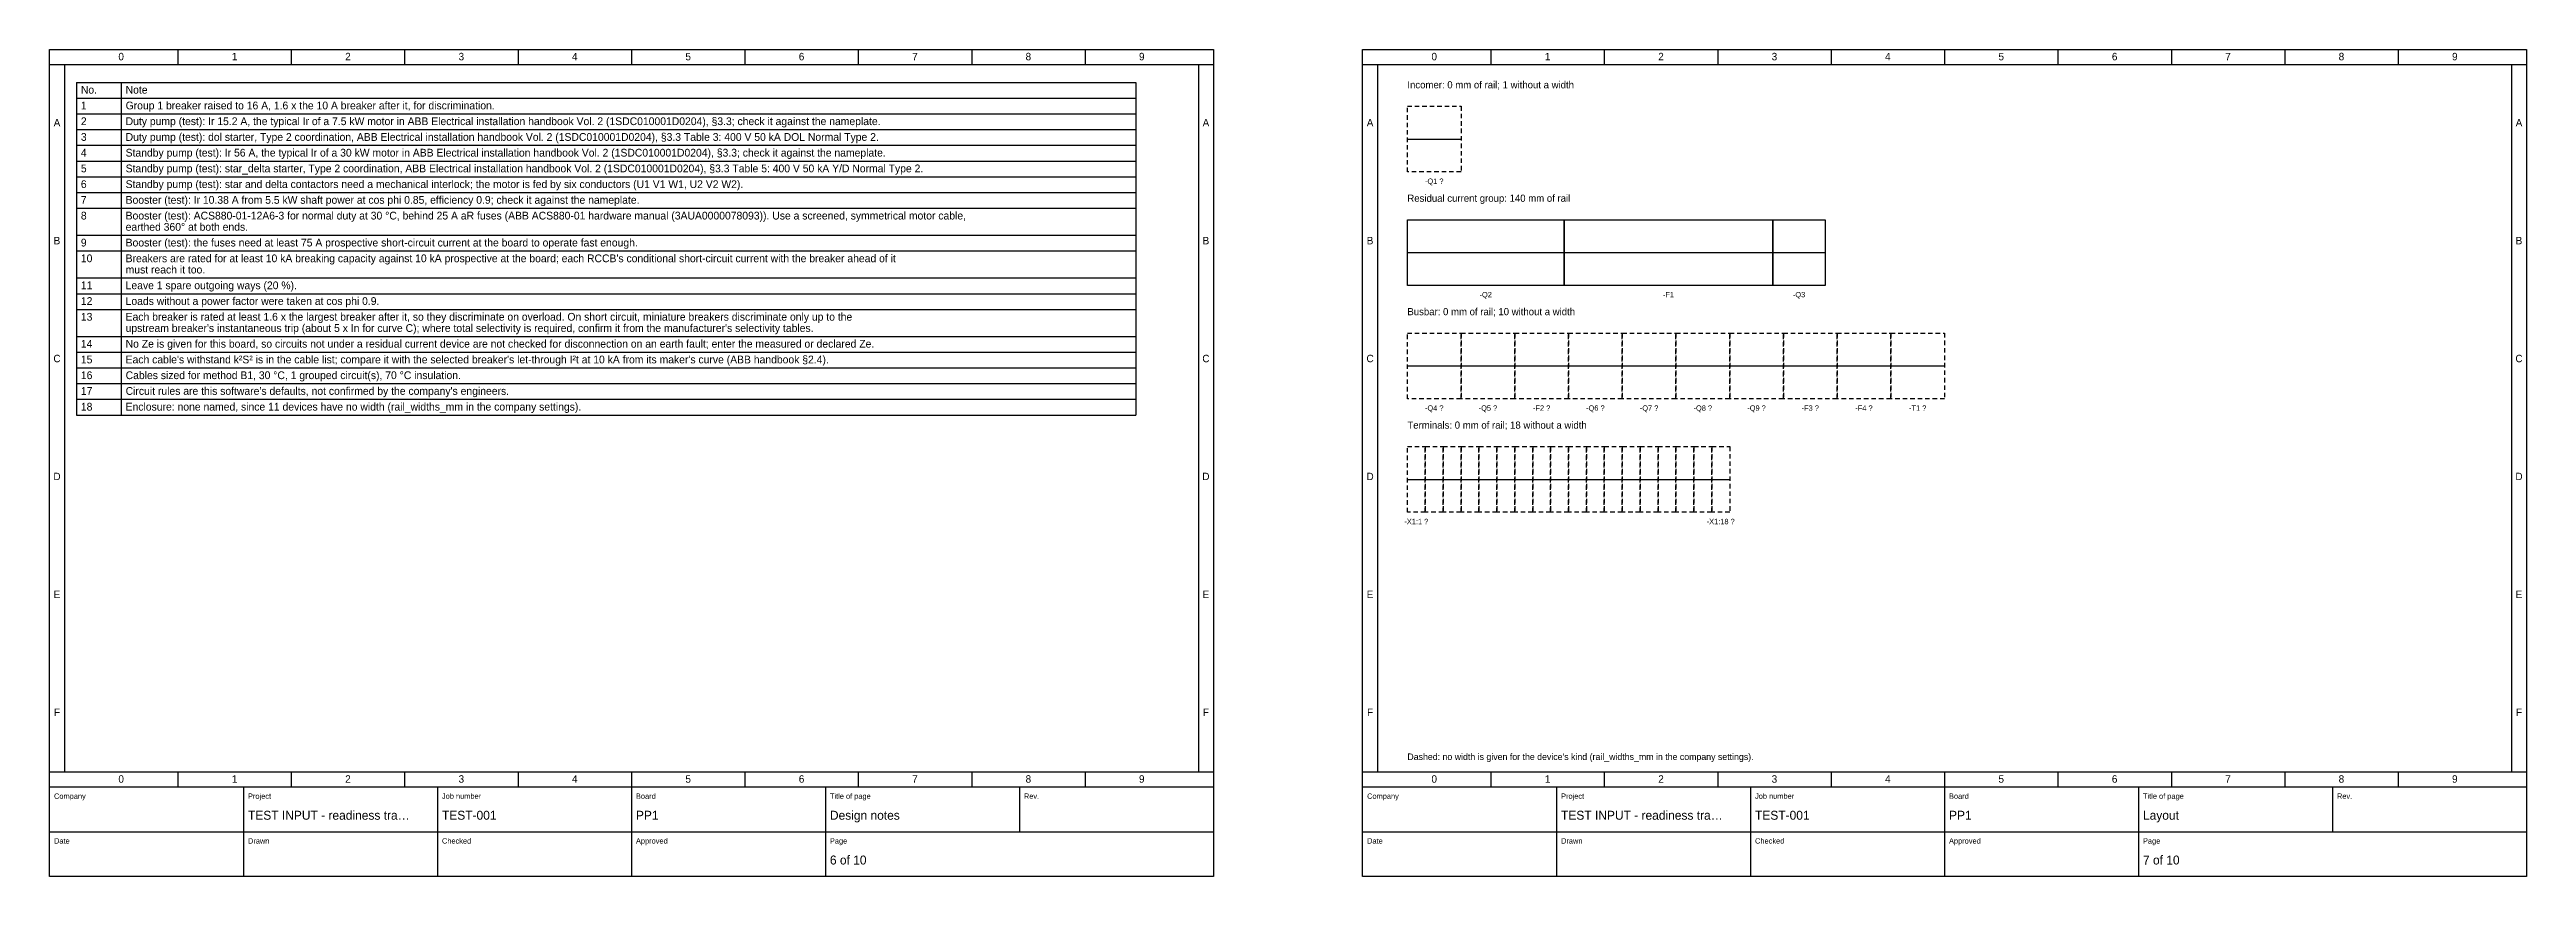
# Model space of a CAD drawing. Header units: millimetres. Extents: x 20 to 4370, y 10 to 287.
# Drawn here: x 2220 to 3050, y 10 to 287 of the extents above; entities that cross this region are included whole.
import ezdxf
from ezdxf.enums import TextEntityAlignment as Align

# ---------------------------------------------------------------- set-up
doc = ezdxf.new("R2010")
doc.units = ezdxf.units.MM
doc.linetypes.add('DASHED', pattern=[2.5, 1.5, -1])
for name, color, linetype in [('DASHED', 8, 'DASHED'), ('FRAME', 7, 'CONTINUOUS'), ('SYMBOLS', 7, 'CONTINUOUS'), ('TEXT', 7, 'CONTINUOUS')]:
    doc.layers.add(name, color=color, linetype=linetype)

msp = doc.modelspace()

# ---------------------------------------------------------------- linework, layer by layer
at = {"layer": 'DASHED'}
for points in [[(2675, 268), (2693, 268), (2693, 246), (2675, 246)], [(2675, 192), (2693, 192), (2693, 170), (2675, 170)], [(2693, 192), (2711, 192), (2711, 170), (2693, 170)], [(2711, 192), (2729, 192), (2729, 170), (2711, 170)], [(2729, 192), (2747, 192), (2747, 170), (2729, 170)], [(2747, 192), (2765, 192), (2765, 170), (2747, 170)], [(2765, 192), (2783, 192), (2783, 170), (2765, 170)], [(2783, 192), (2801, 192), (2801, 170), (2783, 170)], [(2801, 192), (2819, 192), (2819, 170), (2801, 170)], [(2819, 192), (2837, 192), (2837, 170), (2819, 170)], [(2837, 192), (2855, 192), (2855, 170), (2837, 170)], [(2675, 154), (2681, 154), (2681, 132), (2675, 132)], [(2681, 154), (2687, 154), (2687, 132), (2681, 132)], [(2687, 154), (2693, 154), (2693, 132), (2687, 132)], [(2693, 154), (2699, 154), (2699, 132), (2693, 132)], [(2699, 154), (2705, 154), (2705, 132), (2699, 132)], [(2705, 154), (2711, 154), (2711, 132), (2705, 132)], [(2711, 154), (2717, 154), (2717, 132), (2711, 132)], [(2717, 154), (2723, 154), (2723, 132), (2717, 132)], [(2723, 154), (2729, 154), (2729, 132), (2723, 132)], [(2729, 154), (2735, 154), (2735, 132), (2729, 132)], [(2735, 154), (2741, 154), (2741, 132), (2735, 132)], [(2741, 154), (2747, 154), (2747, 132), (2741, 132)], [(2747, 154), (2753, 154), (2753, 132), (2747, 132)], [(2753, 154), (2759, 154), (2759, 132), (2753, 132)], [(2759, 154), (2765, 154), (2765, 132), (2759, 132)], [(2765, 154), (2771, 154), (2771, 132), (2765, 132)], [(2771, 154), (2777, 154), (2777, 132), (2771, 132)], [(2777, 154), (2783, 154), (2783, 132), (2777, 132)]]:
    msp.add_lwpolyline(points, close=True, dxfattribs=at)
at = {"layer": 'FRAME'}
for points in [[(2220, 287), (2610, 287), (2610, 10), (2220, 10)], [(2660, 287), (3050, 287), (3050, 10), (2660, 10)], [(2675, 230), (2727.5, 230), (2727.5, 208), (2675, 208)], [(2727.5, 230), (2797.5, 230), (2797.5, 208), (2727.5, 208)], [(2797.5, 230), (2815, 230), (2815, 208), (2797.5, 208)]]:
    msp.add_lwpolyline(points, close=True, dxfattribs=at)
at = {"layer": 'SYMBOLS'}
for p, q in [((2263, 287), (2263, 282)), ((2301, 287), (2301, 282)), ((2339, 287), (2339, 282)), ((2377, 287), (2377, 282)), ((2415, 287), (2415, 282)), ((2453, 287), (2453, 282)), ((2491, 287), (2491, 282)), ((2529, 287), (2529, 282)), ((2567, 287), (2567, 282)), ((2703, 287), (2703, 282)), ((2741, 287), (2741, 282)), ((2779, 287), (2779, 282)), ((2817, 287), (2817, 282)), ((2855, 287), (2855, 282)), ((2893, 287), (2893, 282)), ((2931, 287), (2931, 282)), ((2969, 287), (2969, 282)), ((3007, 287), (3007, 282)), ((2220, 282), (2610, 282)), ((2225, 282), (2225, 45)), ((2229, 276), (2584, 276)), ((2229, 276), (2229, 164.56)), ((2244, 276), (2244, 164.56)), ((2584, 276), (2584, 164.56)), ((2605, 282), (2605, 45)), ((2660, 282), (3050, 282)), ((2665, 282), (2665, 45)), ((3045, 282), (3045, 45)), ((2229, 270.73), (2584, 270.73)), ((2229, 265.46), (2584, 265.46)), ((2229, 260.19), (2584, 260.19)), ((2229, 254.92), (2584, 254.92)), ((2229, 249.65), (2584, 249.65)), ((2675, 257), (2693, 257)), ((2229, 244.38), (2584, 244.38)), ((2229, 239.11), (2584, 239.11)), ((2229, 233.84), (2584, 233.84)), ((2229, 224.8), (2584, 224.8)), ((2229, 219.53), (2584, 219.53)), ((2675, 219), (2815, 219)), ((2229, 210.49), (2584, 210.49)), ((2229, 205.22), (2584, 205.22)), ((2229, 199.95), (2584, 199.95)), ((2229, 190.91), (2584, 190.91)), ((2229, 185.64), (2584, 185.64)), ((2229, 180.37), (2584, 180.37)), ((2229, 175.1), (2584, 175.1)), ((2675, 181), (2855, 181)), ((2229, 169.83), (2584, 169.83)), ((2229, 164.56), (2584, 164.56)), ((2675, 143), (2783, 143)), ((2220, 45), (2610, 45)), ((2263, 45), (2263, 40)), ((2301, 45), (2301, 40)), ((2339, 45), (2339, 40)), ((2377, 45), (2377, 40)), ((2415, 45), (2415, 40)), ((2453, 45), (2453, 40)), ((2491, 45), (2491, 40)), ((2529, 45), (2529, 40)), ((2567, 45), (2567, 40)), ((2660, 45), (3050, 45)), ((2703, 45), (2703, 40)), ((2741, 45), (2741, 40)), ((2779, 45), (2779, 40)), ((2817, 45), (2817, 40)), ((2855, 45), (2855, 40)), ((2893, 45), (2893, 40)), ((2931, 45), (2931, 40)), ((2969, 45), (2969, 40)), ((3007, 45), (3007, 40)), ((2220, 40), (2610, 40)), ((2285, 40), (2285, 25)), ((2350, 40), (2350, 25)), ((2415, 40), (2415, 25)), ((2480, 40), (2480, 25)), ((2545, 40), (2545, 25)), ((2660, 40), (3050, 40)), ((2725, 40), (2725, 25)), ((2790, 40), (2790, 25)), ((2855, 40), (2855, 25)), ((2920, 40), (2920, 25)), ((2985, 40), (2985, 25)), ((2220, 25), (2610, 25)), ((2285, 25), (2285, 10)), ((2350, 25), (2350, 10)), ((2415, 25), (2415, 10)), ((2480, 25), (2480, 10)), ((2660, 25), (3050, 25)), ((2725, 25), (2725, 10)), ((2790, 25), (2790, 10)), ((2855, 25), (2855, 10)), ((2920, 25), (2920, 10))]:
    msp.add_line(p, q, dxfattribs=at)

# ---------------------------------------------------------------- texts
at = {"layer": 'TEXT'}
for s, height, p in [('0', 2.5, (2244, 283.4)), ('1', 2.5, (2282, 283.4)), ('2', 2.5, (2320, 283.4)), ('3', 2.5, (2358, 283.4)), ('4', 2.5, (2396, 283.4)), ('5', 2.5, (2434, 283.4)), ('6', 2.5, (2472, 283.4)), ('7', 2.5, (2510, 283.4)), ('8', 2.5, (2548, 283.4)), ('9', 2.5, (2586, 283.4)), ('0', 2.5, (2684, 283.4)), ('1', 2.5, (2722, 283.4)), ('2', 2.5, (2760, 283.4)), ('3', 2.5, (2798, 283.4)), ('4', 2.5, (2836, 283.4)), ('5', 2.5, (2874, 283.4)), ('6', 2.5, (2912, 283.4)), ('7', 2.5, (2950, 283.4)), ('8', 2.5, (2988, 283.4)), ('9', 2.5, (3026, 283.4)), ('A', 2.5, (2222.5, 261.25)), ('A', 2.5, (2607.5, 261.25)), ('A', 2.5, (2662.5, 261.25)), ('A', 2.5, (3047.5, 261.25)), ('-Q1 ?', 1.8, (2684, 242)), ('B', 2.5, (2222.5, 221.75)), ('B', 2.5, (2607.5, 221.75)), ('B', 2.5, (2662.5, 221.75)), ('B', 2.5, (3047.5, 221.75)), ('-Q2', 1.8, (2701.25, 204)), ('-F1', 1.8, (2762.5, 204)), ('-Q3', 1.8, (2806.25, 204)), ('C', 2.5, (2222.5, 182.25)), ('C', 2.5, (2607.5, 182.25)), ('C', 2.5, (2662.5, 182.25)), ('C', 2.5, (3047.5, 182.25)), ('-Q4 ?', 1.8, (2684, 166)), ('-Q5 ?', 1.8, (2702, 166)), ('-F2 ?', 1.8, (2720, 166)), ('-Q6 ?', 1.8, (2738, 166)), ('-Q7 ?', 1.8, (2756, 166)), ('-Q8 ?', 1.8, (2774, 166)), ('-Q9 ?', 1.8, (2792, 166)), ('-F3 ?', 1.8, (2810, 166)), ('-F4 ?', 1.8, (2828, 166)), ('-T1 ?', 1.8, (2846, 166)), ('D', 2.5, (2222.5, 142.75)), ('D', 2.5, (2607.5, 142.75)), ('D', 2.5, (2662.5, 142.75)), ('D', 2.5, (3047.5, 142.75)), ('-X1:1 ?', 1.8, (2678, 128)), ('-X1:18 ?', 1.8, (2780, 128)), ('E', 2.5, (2222.5, 103.25)), ('E', 2.5, (2607.5, 103.25)), ('E', 2.5, (2662.5, 103.25)), ('E', 2.5, (3047.5, 103.25)), ('F', 2.5, (2222.5, 63.75)), ('F', 2.5, (2607.5, 63.75)), ('F', 2.5, (2662.5, 63.75)), ('F', 2.5, (3047.5, 63.75)), ('0', 2.5, (2244, 41.4)), ('1', 2.5, (2282, 41.4)), ('2', 2.5, (2320, 41.4)), ('3', 2.5, (2358, 41.4)), ('4', 2.5, (2396, 41.4)), ('5', 2.5, (2434, 41.4)), ('6', 2.5, (2472, 41.4)), ('7', 2.5, (2510, 41.4)), ('8', 2.5, (2548, 41.4)), ('9', 2.5, (2586, 41.4)), ('0', 2.5, (2684, 41.4)), ('1', 2.5, (2722, 41.4)), ('2', 2.5, (2760, 41.4)), ('3', 2.5, (2798, 41.4)), ('4', 2.5, (2836, 41.4)), ('5', 2.5, (2874, 41.4)), ('6', 2.5, (2912, 41.4)), ('7', 2.5, (2950, 41.4)), ('8', 2.5, (2988, 41.4)), ('9', 2.5, (3026, 41.4))]:
    msp.add_text(s, height=height, dxfattribs=at).set_placement(p, align=Align.CENTER)
for s, height, p in [('No.', 2.6, (2230.5, 272.23)), ('Note', 2.6, (2245.5, 272.23)), ('Incomer: 0 mm of rail; 1 without a width', 2.4, (2675, 274)), ('1', 2.6, (2230.5, 266.96)), ('Group 1 breaker raised to 16 A, 1.6 x the 10 A breaker after it, for discrimination.', 2.6, (2245.5, 266.96)), ('3', 2.6, (2230.5, 256.42)), ('2', 2.6, (2230.5, 261.69)), ('Duty pump (test): Ir 15.2 A, the typical Ir of a 7.5 kW motor in ABB Electrical installation handbook Vol. 2 (1SDC010001D0204), §3.3; check it against the nameplate.', 2.6, (2245.5, 261.69)), ('Duty pump (test): dol starter, Type 2 coordination, ABB Electrical installation handbook Vol. 2 (1SDC010001D0204), §3.3 Table 3: 400 V 50 kA DOL Normal Type 2.', 2.6, (2245.5, 256.42)), ('4', 2.6, (2230.5, 251.15)), ('Standby pump (test): Ir 56 A, the typical Ir of a 30 kW motor in ABB Electrical installation handbook Vol. 2 (1SDC010001D0204), §3.3; check it against the nameplate.', 2.6, (2245.5, 251.15)), ('5', 2.6, (2230.5, 245.88)), ('6', 2.6, (2230.5, 240.61)), ('Standby pump (test): star_delta starter, Type 2 coordination, ABB Electrical installation handbook Vol. 2 (1SDC010001D0204), §3.3 Table 5: 400 V 50 kA Y/D Normal Type 2.', 2.6, (2245.5, 245.88)), ('Standby pump (test): star and delta contactors need a mechanical interlock; the motor is fed by six conductors (U1 V1 W1, U2 V2 W2).', 2.6, (2245.5, 240.61)), ('8', 2.6, (2230.5, 230.07)), ('7', 2.6, (2230.5, 235.34)), ('Booster (test): Ir 10.38 A from 5.5 kW shaft power at cos phi 0.85, efficiency 0.9; check it against the nameplate.', 2.6, (2245.5, 235.34)), ('Booster (test): ACS880-01-12A6-3 for normal duty at 30 °C, behind 25 A aR fuses (ABB ACS880-01 hardware manual (3AUA0000078093)). Use a screened, symmetrical motor cable,', 2.6, (2245.5, 230.07)), ('Residual current group: 140 mm of rail', 2.4, (2675, 236)), ('earthed 360° at both ends.', 2.6, (2245.5, 226.3)), ('9', 2.6, (2230.5, 221.03)), ('10', 2.6, (2230.5, 215.76)), ('Booster (test): the fuses need at least 75 A prospective short-circuit current at the board to operate fast enough.', 2.6, (2245.5, 221.03)), ("Breakers are rated for at least 10 kA breaking capacity against 10 kA prospective at the board; each RCCB's conditional short-circuit current with the breaker ahead of it", 2.6, (2245.5, 215.76)), ('11', 2.6, (2230.5, 206.72)), ('must reach it too.', 2.6, (2245.5, 211.99)), ('Leave 1 spare outgoing ways (20 %).', 2.6, (2245.5, 206.72)), ('12', 2.6, (2230.5, 201.45)), ('Loads without a power factor were taken at cos phi 0.9.', 2.6, (2245.5, 201.45)), ('Busbar: 0 mm of rail; 10 without a width', 2.4, (2675, 198)), ('13', 2.6, (2230.5, 196.18)), ("upstream breaker's instantaneous trip (about 5 x In for curve C); where total selectivity is required, confirm it from the manufacturer's selectivity tables.", 2.6, (2245.5, 192.41)), ('Each breaker is rated at least 1.6 x the largest breaker after it, so they discriminate on overload. On short circuit, miniature breakers discriminate only up to the', 2.6, (2245.5, 196.18)), ('14', 2.6, (2230.5, 187.14)), ('15', 2.6, (2230.5, 181.87)), ('No Ze is given for this board, so circuits not under a residual current device are not checked for disconnection on an earth fault; enter the measured or declared Ze.', 2.6, (2245.5, 187.14)), ("Each cable's withstand k²S² is in the cable list; compare it with the selected breaker's let-through I²t at 10 kA from its maker's curve (ABB handbook §2.4).", 2.6, (2245.5, 181.87)), ('16', 2.6, (2230.5, 176.6)), ('Cables sized for method B1, 30 °C, 1 grouped circuit(s), 70 °C insulation.', 2.6, (2245.5, 176.6)), ('17', 2.6, (2230.5, 171.33)), ('18', 2.6, (2230.5, 166.06)), ("Circuit rules are this software's defaults, not confirmed by the company's engineers.", 2.6, (2245.5, 171.33)), ('Enclosure: none named, since 11 devices have no width (rail_widths_mm in the company settings).', 2.6, (2245.5, 166.06)), ('Terminals: 0 mm of rail; 18 without a width', 2.4, (2675, 160)), ("Dashed: no width is given for the device's kind (rail_widths_mm in the company settings).", 2.2, (2675, 49)), ('Company', 1.8, (2221.5, 36)), ('Project', 1.8, (2286.5, 36)), ('Job number', 1.8, (2351.5, 36)), ('Board', 1.8, (2416.5, 36)), ('Title of page', 1.8, (2481.5, 36)), ('Rev.', 1.8, (2546.5, 36)), ('Company', 1.8, (2661.5, 36)), ('Project', 1.8, (2726.5, 36)), ('Job number', 1.8, (2791.5, 36)), ('Board', 1.8, (2856.5, 36)), ('Title of page', 1.8, (2921.5, 36)), ('Rev.', 1.8, (2986.5, 36)), ('TEST INPUT - readiness tra…', 3, (2286.5, 29)), ('TEST-001', 3, (2351.5, 29)), ('PP1', 3, (2416.5, 29)), ('Design notes', 3, (2481.5, 29)), ('TEST INPUT - readiness tra…', 3, (2726.5, 29)), ('TEST-001', 3, (2791.5, 29)), ('PP1', 3, (2856.5, 29)), ('Layout', 3, (2921.5, 29)), ('Date', 1.8, (2221.5, 21)), ('Drawn', 1.8, (2286.5, 21)), ('Checked', 1.8, (2351.5, 21)), ('Approved', 1.8, (2416.5, 21)), ('Page', 1.8, (2481.5, 21)), ('6 of 10', 3, (2481.5, 14)), ('Date', 1.8, (2661.5, 21)), ('Drawn', 1.8, (2726.5, 21)), ('Checked', 1.8, (2791.5, 21)), ('Approved', 1.8, (2856.5, 21)), ('Page', 1.8, (2921.5, 21)), ('7 of 10', 3, (2921.5, 14))]:
    msp.add_text(s, height=height, dxfattribs=at).set_placement(p)

doc.saveas('drawing.dxf')
